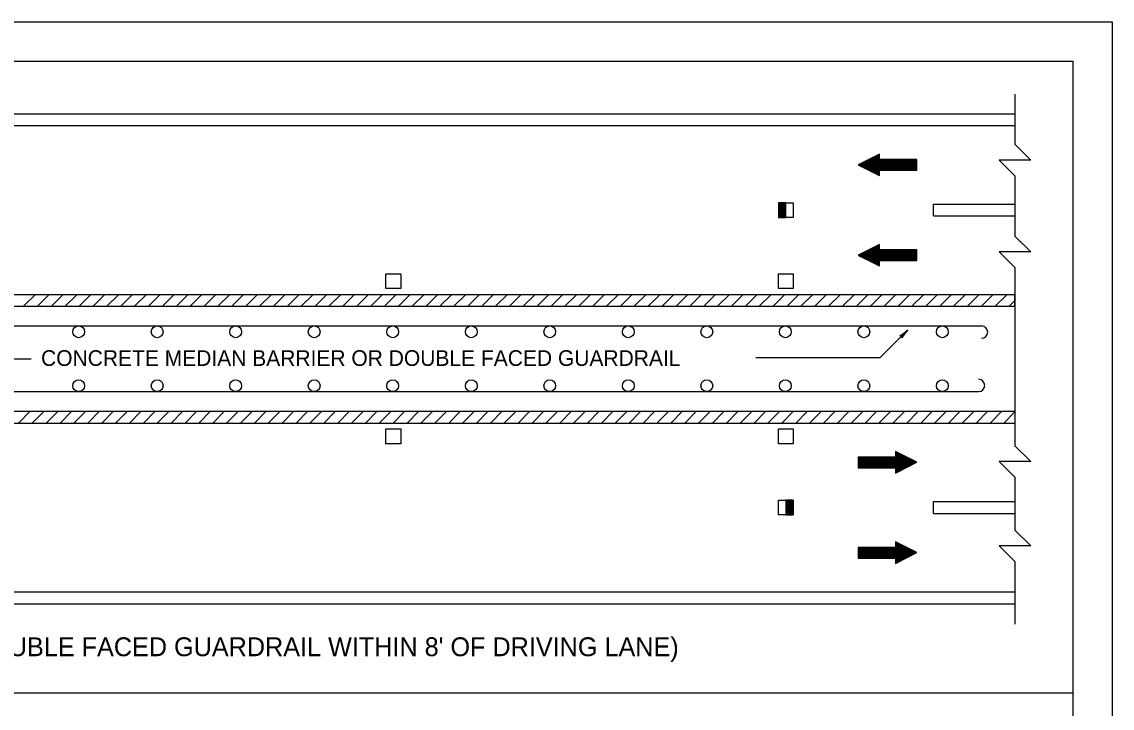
# Model space of a CAD drawing. Extents: x 1000 to 1036.3, y 1000 to 1022.
# Drawn here: x 1022.11 to 1036, y 1013.26 to 1022 of the extents above; entities that cross this region are included whole.
import ezdxf

# ---------------------------------------------------------------- set-up
doc = ezdxf.new("R2010")
doc.units = 0
for name, color, linetype in [('Level 1', 7, 'Continuous'), ('Level 10', 7, 'Continuous'), ('Level 25', 7, 'Continuous')]:
    doc.layers.add(name, color=color, linetype=linetype)

msp = doc.modelspace()

# ---------------------------------------------------------------- linework, layer by layer
at = {"layer": 'Level 1'}
for p, q in [((1031.845, 1019.698), (1031.751, 1019.698)), ((1031.751, 1019.698), (1031.751, 1019.51)), ((1031.755, 1019.51), (1031.755, 1019.698)), ((1031.76, 1019.51), (1031.76, 1019.698)), ((1031.765, 1019.51), (1031.765, 1019.698)), ((1031.77, 1019.51), (1031.77, 1019.698)), ((1031.775, 1019.51), (1031.775, 1019.698)), ((1031.78, 1019.51), (1031.78, 1019.698)), ((1031.785, 1019.51), (1031.785, 1019.698)), ((1031.79, 1019.51), (1031.79, 1019.698)), ((1031.795, 1019.51), (1031.795, 1019.698)), ((1031.8, 1019.51), (1031.8, 1019.698)), ((1031.805, 1019.51), (1031.805, 1019.698)), ((1031.81, 1019.51), (1031.81, 1019.698)), ((1031.815, 1019.51), (1031.815, 1019.698)), ((1031.82, 1019.51), (1031.82, 1019.698)), ((1031.825, 1019.51), (1031.825, 1019.698)), ((1031.83, 1019.51), (1031.83, 1019.698)), ((1031.835, 1019.51), (1031.835, 1019.698)), ((1031.84, 1019.51), (1031.84, 1019.698)), ((1031.845, 1019.698), (1031.939, 1019.698)), ((1031.845, 1019.51), (1031.845, 1019.698)), ((1031.939, 1019.698), (1031.939, 1019.51)), ((1033.725, 1019.529), (1033.725, 1019.679)), ((1031.751, 1019.51), (1031.845, 1019.51)), ((1031.939, 1019.51), (1031.845, 1019.51)), ((1022.136, 1018.379), (1022.286, 1018.529)), ((1022.313, 1018.379), (1022.463, 1018.529)), ((1022.49, 1018.379), (1022.64, 1018.529)), ((1022.667, 1018.379), (1022.817, 1018.529)), ((1022.843, 1018.379), (1022.993, 1018.529)), ((1023.02, 1018.379), (1023.17, 1018.529)), ((1023.197, 1018.379), (1023.347, 1018.529)), ((1023.374, 1018.379), (1023.524, 1018.529)), ((1023.55, 1018.379), (1023.7, 1018.529)), ((1023.727, 1018.379), (1023.877, 1018.529)), ((1023.904, 1018.379), (1024.054, 1018.529)), ((1024.081, 1018.379), (1024.231, 1018.529)), ((1024.257, 1018.379), (1024.407, 1018.529)), ((1024.434, 1018.379), (1024.584, 1018.529)), ((1024.611, 1018.379), (1024.761, 1018.529)), ((1024.788, 1018.379), (1024.938, 1018.529)), ((1024.965, 1018.379), (1025.115, 1018.529)), ((1025.141, 1018.379), (1025.291, 1018.529)), ((1025.318, 1018.379), (1025.468, 1018.529)), ((1025.495, 1018.379), (1025.645, 1018.529)), ((1025.672, 1018.379), (1025.822, 1018.529)), ((1025.848, 1018.379), (1025.998, 1018.529)), ((1026.025, 1018.379), (1026.175, 1018.529)), ((1026.202, 1018.379), (1026.352, 1018.529)), ((1026.379, 1018.379), (1026.529, 1018.529)), ((1026.556, 1018.379), (1026.706, 1018.529)), ((1026.732, 1018.379), (1026.882, 1018.529)), ((1026.909, 1018.379), (1027.059, 1018.529)), ((1027.086, 1018.379), (1027.236, 1018.529)), ((1027.263, 1018.379), (1027.413, 1018.529)), ((1027.439, 1018.379), (1027.589, 1018.529)), ((1027.616, 1018.379), (1027.766, 1018.529)), ((1027.793, 1018.379), (1027.943, 1018.529)), ((1027.97, 1018.379), (1028.12, 1018.529)), ((1028.147, 1018.379), (1028.297, 1018.529)), ((1028.323, 1018.379), (1028.473, 1018.529)), ((1028.5, 1018.379), (1028.65, 1018.529)), ((1028.677, 1018.379), (1028.827, 1018.529)), ((1028.854, 1018.379), (1029.004, 1018.529)), ((1029.03, 1018.379), (1029.18, 1018.529)), ((1029.207, 1018.379), (1029.357, 1018.529)), ((1029.384, 1018.379), (1029.534, 1018.529)), ((1029.561, 1018.379), (1029.711, 1018.529)), ((1029.738, 1018.379), (1029.888, 1018.529)), ((1029.914, 1018.379), (1030.064, 1018.529)), ((1030.091, 1018.379), (1030.241, 1018.529)), ((1030.268, 1018.379), (1030.418, 1018.529)), ((1030.445, 1018.379), (1030.595, 1018.529)), ((1030.621, 1018.379), (1030.771, 1018.529)), ((1030.798, 1018.379), (1030.948, 1018.529)), ((1030.975, 1018.379), (1031.125, 1018.529)), ((1031.152, 1018.379), (1031.302, 1018.529)), ((1031.329, 1018.379), (1031.479, 1018.529)), ((1031.505, 1018.379), (1031.655, 1018.529)), ((1031.682, 1018.379), (1031.832, 1018.529)), ((1031.859, 1018.379), (1032.009, 1018.529)), ((1032.036, 1018.379), (1032.186, 1018.529)), ((1032.212, 1018.379), (1032.362, 1018.529)), ((1032.389, 1018.379), (1032.539, 1018.529)), ((1032.566, 1018.379), (1032.716, 1018.529)), ((1032.743, 1018.379), (1032.893, 1018.529)), ((1032.92, 1018.379), (1033.07, 1018.529)), ((1033.096, 1018.379), (1033.246, 1018.529)), ((1033.273, 1018.379), (1033.423, 1018.529)), ((1033.45, 1018.379), (1033.6, 1018.529)), ((1033.627, 1018.379), (1033.777, 1018.529)), ((1033.803, 1018.379), (1033.953, 1018.529)), ((1033.98, 1018.379), (1034.13, 1018.529)), ((1034.157, 1018.379), (1034.307, 1018.529)), ((1034.334, 1018.379), (1034.484, 1018.529)), ((1034.511, 1018.379), (1034.661, 1018.529)), ((1034.762, 1018.379), (1034.762, 1018.529)), ((1034.687, 1018.379), (1034.762, 1018.454)), ((1022.07, 1016.893), (1022.22, 1017.043)), ((1022.247, 1016.893), (1022.397, 1017.043)), ((1022.424, 1016.893), (1022.574, 1017.043)), ((1022.601, 1016.893), (1022.751, 1017.043)), ((1022.777, 1016.893), (1022.927, 1017.043)), ((1022.954, 1016.893), (1023.104, 1017.043)), ((1023.131, 1016.893), (1023.281, 1017.043)), ((1023.308, 1016.893), (1023.458, 1017.043)), ((1023.484, 1016.893), (1023.634, 1017.043)), ((1023.661, 1016.893), (1023.811, 1017.043)), ((1023.838, 1016.893), (1023.988, 1017.043)), ((1024.015, 1016.893), (1024.165, 1017.043)), ((1024.192, 1016.893), (1024.342, 1017.043)), ((1024.368, 1016.893), (1024.518, 1017.043)), ((1024.545, 1016.893), (1024.695, 1017.043)), ((1024.722, 1016.893), (1024.872, 1017.043)), ((1024.899, 1016.893), (1025.049, 1017.043)), ((1025.075, 1016.893), (1025.225, 1017.043)), ((1025.252, 1016.893), (1025.402, 1017.043)), ((1025.429, 1016.893), (1025.579, 1017.043)), ((1025.606, 1016.893), (1025.756, 1017.043)), ((1025.783, 1016.893), (1025.933, 1017.043)), ((1025.959, 1016.893), (1026.109, 1017.043)), ((1026.136, 1016.893), (1026.286, 1017.043)), ((1026.313, 1016.893), (1026.463, 1017.043)), ((1026.49, 1016.893), (1026.64, 1017.043)), ((1026.666, 1016.893), (1026.816, 1017.043)), ((1026.843, 1016.893), (1026.993, 1017.043)), ((1027.02, 1016.893), (1027.17, 1017.043)), ((1027.197, 1016.893), (1027.347, 1017.043)), ((1027.374, 1016.893), (1027.524, 1017.043)), ((1027.55, 1016.893), (1027.7, 1017.043)), ((1027.727, 1016.893), (1027.877, 1017.043)), ((1027.904, 1016.893), (1028.054, 1017.043)), ((1028.081, 1016.893), (1028.231, 1017.043)), ((1028.257, 1016.893), (1028.407, 1017.043)), ((1028.434, 1016.893), (1028.584, 1017.043)), ((1028.611, 1016.893), (1028.761, 1017.043)), ((1028.788, 1016.893), (1028.938, 1017.043)), ((1028.965, 1016.893), (1029.115, 1017.043)), ((1029.141, 1016.893), (1029.291, 1017.043)), ((1029.318, 1016.893), (1029.468, 1017.043)), ((1029.495, 1016.893), (1029.645, 1017.043)), ((1029.672, 1016.893), (1029.822, 1017.043)), ((1029.848, 1016.893), (1029.998, 1017.043)), ((1030.025, 1016.893), (1030.175, 1017.043)), ((1030.202, 1016.893), (1030.352, 1017.043)), ((1030.379, 1016.893), (1030.529, 1017.043)), ((1030.556, 1016.893), (1030.706, 1017.043)), ((1030.732, 1016.893), (1030.882, 1017.043)), ((1030.909, 1016.893), (1031.059, 1017.043)), ((1031.086, 1016.893), (1031.236, 1017.043)), ((1031.263, 1016.893), (1031.413, 1017.043)), ((1031.439, 1016.893), (1031.589, 1017.043)), ((1031.616, 1016.893), (1031.766, 1017.043)), ((1031.793, 1016.893), (1031.943, 1017.043)), ((1031.97, 1016.893), (1032.12, 1017.043)), ((1032.147, 1016.893), (1032.297, 1017.043)), ((1032.323, 1016.893), (1032.473, 1017.043)), ((1032.5, 1016.893), (1032.65, 1017.043)), ((1032.677, 1016.893), (1032.827, 1017.043)), ((1032.854, 1016.893), (1033.004, 1017.043)), ((1033.03, 1016.893), (1033.18, 1017.043)), ((1033.207, 1016.893), (1033.357, 1017.043)), ((1033.384, 1016.893), (1033.534, 1017.043)), ((1033.561, 1016.893), (1033.711, 1017.043)), ((1033.738, 1016.893), (1033.888, 1017.043)), ((1033.914, 1016.893), (1034.064, 1017.043)), ((1034.091, 1016.893), (1034.241, 1017.043)), ((1034.268, 1016.893), (1034.418, 1017.043)), ((1034.445, 1016.893), (1034.595, 1017.043)), ((1034.621, 1016.893), (1034.762, 1017.034)), ((1031.751, 1015.724), (1031.751, 1015.912)), ((1031.751, 1015.912), (1031.845, 1015.912)), ((1031.939, 1015.912), (1031.845, 1015.912)), ((1031.845, 1015.912), (1031.845, 1015.724)), ((1031.85, 1015.912), (1031.85, 1015.724)), ((1031.855, 1015.912), (1031.855, 1015.724)), ((1031.86, 1015.912), (1031.86, 1015.724)), ((1031.865, 1015.912), (1031.865, 1015.724)), ((1031.87, 1015.912), (1031.87, 1015.724)), ((1031.875, 1015.912), (1031.875, 1015.724)), ((1031.88, 1015.912), (1031.88, 1015.724)), ((1031.885, 1015.912), (1031.885, 1015.724)), ((1031.89, 1015.912), (1031.89, 1015.724)), ((1031.895, 1015.912), (1031.895, 1015.724)), ((1031.9, 1015.912), (1031.9, 1015.724)), ((1031.905, 1015.912), (1031.905, 1015.724)), ((1031.91, 1015.912), (1031.91, 1015.724)), ((1031.915, 1015.912), (1031.915, 1015.724)), ((1031.92, 1015.912), (1031.92, 1015.724)), ((1031.925, 1015.912), (1031.925, 1015.724)), ((1031.93, 1015.912), (1031.93, 1015.724)), ((1031.935, 1015.912), (1031.935, 1015.724)), ((1031.939, 1015.724), (1031.939, 1015.912)), ((1033.725, 1015.743), (1033.725, 1015.893)), ((1031.845, 1015.724), (1031.751, 1015.724)), ((1031.845, 1015.724), (1031.939, 1015.724)), ((1007, 1013.458), (1035.5, 1013.458))]:
    msp.add_line(p, q, dxfattribs=at)
for points in [[(1034.762, 1021.079), (1034.762, 1020.441), (1034.962, 1020.241), (1034.562, 1020.241), (1034.762, 1020.041), (1034.762, 1019.273), (1034.962, 1019.073), (1034.562, 1019.073), (1034.762, 1018.873), (1034.762, 1016.604), (1034.962, 1016.404), (1034.562, 1016.404), (1034.762, 1016.204), (1034.762, 1015.529), (1034.962, 1015.329), (1034.562, 1015.329), (1034.762, 1015.129), (1034.762, 1014.584), (1034.762, 1014.334)], [(1007.762, 1020.829), (1034.762, 1020.829)], [(1007.762, 1020.679), (1034.762, 1020.679)], [(1032.975, 1020.284), (1033.036, 1020.284)], [(1032.988, 1020.291), (1033.036, 1020.291)], [(1033.002, 1020.298), (1033.036, 1020.298)], [(1033.016, 1020.305), (1033.036, 1020.305)], [(1033.029, 1020.311), (1033.036, 1020.311)], [(1032.769, 1020.176), (1033.512, 1020.176)], [(1032.771, 1020.182), (1033.512, 1020.182)], [(1032.783, 1020.169), (1033.512, 1020.169)], [(1032.783, 1020.169), (1033.512, 1020.169)], [(1032.785, 1020.189), (1033.512, 1020.189)], [(1032.796, 1020.162), (1033.512, 1020.162)], [(1032.799, 1020.196), (1033.512, 1020.196)], [(1032.81, 1020.155), (1033.512, 1020.155)], [(1032.812, 1020.203), (1033.512, 1020.203)], [(1032.824, 1020.148), (1033.512, 1020.148)], [(1032.826, 1020.209), (1033.512, 1020.209)], [(1032.839, 1020.216), (1033.512, 1020.216)], [(1032.853, 1020.223), (1033.512, 1020.223)], [(1032.867, 1020.23), (1033.512, 1020.23)], [(1032.88, 1020.237), (1033.512, 1020.237)], [(1032.894, 1020.244), (1033.512, 1020.244)], [(1032.907, 1020.25), (1033.036, 1020.25)], [(1032.921, 1020.257), (1033.036, 1020.257)], [(1032.921, 1020.257), (1033.036, 1020.257)], [(1032.934, 1020.264), (1033.036, 1020.264)], [(1032.948, 1020.271), (1033.036, 1020.271)], [(1032.961, 1020.278), (1033.036, 1020.278)], [(1032.838, 1020.141), (1033.512, 1020.141)], [(1032.851, 1020.135), (1033.512, 1020.135)], [(1032.865, 1020.128), (1033.512, 1020.128)], [(1032.879, 1020.121), (1033.512, 1020.121)], [(1032.892, 1020.114), (1033.512, 1020.114)], [(1032.899, 1020.111), (1033.512, 1020.111)], [(1032.913, 1020.104), (1033.036, 1020.104)], [(1032.926, 1020.097), (1033.036, 1020.097)], [(1032.94, 1020.09), (1033.036, 1020.09)], [(1032.954, 1020.084), (1033.036, 1020.084)], [(1032.967, 1020.077), (1033.036, 1020.077)], [(1032.981, 1020.07), (1033.036, 1020.07)], [(1032.995, 1020.063), (1033.036, 1020.063)], [(1033.008, 1020.056), (1033.036, 1020.056)], [(1033.022, 1020.05), (1033.036, 1020.05)], [(1033.035, 1020.043), (1033.036, 1020.043)], [(1033.725, 1019.679), (1034.762, 1019.679)], [(1033.725, 1019.529), (1034.762, 1019.529)], [(1032.771, 1019.032), (1033.512, 1019.032)], [(1032.785, 1019.039), (1033.512, 1019.039)], [(1032.799, 1019.046), (1033.512, 1019.046)], [(1032.812, 1019.053), (1033.512, 1019.053)], [(1032.826, 1019.059), (1033.512, 1019.059)], [(1032.839, 1019.066), (1033.512, 1019.066)], [(1032.853, 1019.073), (1033.512, 1019.073)], [(1032.867, 1019.08), (1033.512, 1019.08)], [(1032.88, 1019.087), (1033.512, 1019.087)], [(1032.894, 1019.094), (1033.512, 1019.094)], [(1032.907, 1019.1), (1033.036, 1019.1)], [(1032.921, 1019.107), (1033.036, 1019.107)], [(1032.921, 1019.107), (1033.036, 1019.107)], [(1032.934, 1019.114), (1033.036, 1019.114)], [(1032.948, 1019.121), (1033.036, 1019.121)], [(1032.961, 1019.128), (1033.036, 1019.128)], [(1032.975, 1019.134), (1033.036, 1019.134)], [(1032.988, 1019.141), (1033.036, 1019.141)], [(1033.002, 1019.148), (1033.036, 1019.148)], [(1033.016, 1019.155), (1033.036, 1019.155)], [(1033.029, 1019.161), (1033.036, 1019.161)], [(1032.769, 1019.026), (1033.512, 1019.026)], [(1032.783, 1019.019), (1033.512, 1019.019)], [(1032.783, 1019.019), (1033.512, 1019.019)], [(1032.796, 1019.012), (1033.512, 1019.012)], [(1032.81, 1019.005), (1033.512, 1019.005)], [(1032.824, 1018.998), (1033.512, 1018.998)], [(1032.838, 1018.991), (1033.512, 1018.991)], [(1032.851, 1018.985), (1033.512, 1018.985)], [(1032.865, 1018.978), (1033.512, 1018.978)], [(1032.879, 1018.971), (1033.512, 1018.971)], [(1032.892, 1018.964), (1033.512, 1018.964)], [(1032.899, 1018.961), (1033.512, 1018.961)], [(1032.913, 1018.954), (1033.036, 1018.954)], [(1032.926, 1018.947), (1033.036, 1018.947)], [(1032.94, 1018.94), (1033.036, 1018.94)], [(1032.954, 1018.934), (1033.036, 1018.934)], [(1032.967, 1018.927), (1033.036, 1018.927)], [(1032.981, 1018.92), (1033.036, 1018.92)], [(1032.995, 1018.913), (1033.036, 1018.913)], [(1033.008, 1018.906), (1033.036, 1018.906)], [(1033.022, 1018.9), (1033.036, 1018.9)], [(1033.035, 1018.893), (1033.036, 1018.893)], [(1007.762, 1018.529), (1034.762, 1018.529)], [(1007.762, 1018.379), (1034.762, 1018.379)], [(1007.762, 1018.129), (1034.337, 1018.129)], [(1031.46, 1017.726), (1033.045, 1017.726), (1033.397, 1018.078)], [(1022.231, 1017.708), (1021.676, 1017.708), (1021.25, 1017.356)], [(1007.762, 1017.293), (1034.3, 1017.293)], [(1007.762, 1017.043), (1034.762, 1017.043)], [(1007.762, 1016.893), (1034.762, 1016.893)], [(1033.377, 1016.46), (1032.764, 1016.46)], [(1033.383, 1016.457), (1032.764, 1016.457)], [(1033.397, 1016.45), (1032.764, 1016.45)], [(1033.411, 1016.443), (1032.764, 1016.443)], [(1033.424, 1016.437), (1032.764, 1016.437)], [(1033.438, 1016.43), (1032.764, 1016.43)], [(1033.452, 1016.423), (1032.764, 1016.423)], [(1033.465, 1016.416), (1032.764, 1016.416)], [(1033.479, 1016.409), (1032.764, 1016.409)], [(1033.493, 1016.402), (1032.764, 1016.402)], [(1033.493, 1016.402), (1032.764, 1016.402)], [(1033.506, 1016.396), (1032.764, 1016.396)], [(1033.24, 1016.528), (1033.24, 1016.528)], [(1033.254, 1016.521), (1033.24, 1016.521)], [(1033.267, 1016.515), (1033.24, 1016.515)], [(1033.281, 1016.508), (1033.24, 1016.508)], [(1033.295, 1016.501), (1033.24, 1016.501)], [(1033.308, 1016.494), (1033.24, 1016.494)], [(1033.322, 1016.488), (1033.24, 1016.488)], [(1033.336, 1016.481), (1033.24, 1016.481)], [(1033.349, 1016.474), (1033.24, 1016.474)], [(1033.363, 1016.467), (1033.24, 1016.467)], [(1033.504, 1016.389), (1032.764, 1016.389)], [(1033.49, 1016.382), (1032.764, 1016.382)], [(1033.477, 1016.375), (1032.764, 1016.375)], [(1033.463, 1016.368), (1032.764, 1016.368)], [(1033.45, 1016.362), (1032.764, 1016.362)], [(1033.436, 1016.355), (1032.764, 1016.355)], [(1033.423, 1016.348), (1032.764, 1016.348)], [(1033.409, 1016.341), (1032.764, 1016.341)], [(1033.396, 1016.335), (1032.764, 1016.335)], [(1033.382, 1016.328), (1032.764, 1016.328)], [(1033.368, 1016.321), (1033.24, 1016.321)], [(1033.355, 1016.314), (1033.24, 1016.314)], [(1033.355, 1016.314), (1033.24, 1016.314)], [(1033.341, 1016.307), (1033.24, 1016.307)], [(1033.328, 1016.3), (1033.24, 1016.3)], [(1033.314, 1016.294), (1033.24, 1016.294)], [(1033.301, 1016.287), (1033.24, 1016.287)], [(1033.287, 1016.28), (1033.24, 1016.28)], [(1033.274, 1016.273), (1033.24, 1016.273)], [(1033.26, 1016.266), (1033.24, 1016.266)], [(1033.246, 1016.26), (1033.24, 1016.26)], [(1033.725, 1015.893), (1034.762, 1015.893)], [(1033.725, 1015.743), (1034.762, 1015.743)], [(1033.377, 1015.31), (1032.764, 1015.31)], [(1033.383, 1015.307), (1032.764, 1015.307)], [(1033.397, 1015.3), (1032.764, 1015.3)], [(1033.411, 1015.293), (1032.764, 1015.293)], [(1033.424, 1015.287), (1032.764, 1015.287)], [(1033.24, 1015.378), (1033.24, 1015.378)], [(1033.254, 1015.371), (1033.24, 1015.371)], [(1033.267, 1015.365), (1033.24, 1015.365)], [(1033.281, 1015.358), (1033.24, 1015.358)], [(1033.295, 1015.351), (1033.24, 1015.351)], [(1033.308, 1015.344), (1033.24, 1015.344)], [(1033.322, 1015.338), (1033.24, 1015.338)], [(1033.336, 1015.331), (1033.24, 1015.331)], [(1033.349, 1015.324), (1033.24, 1015.324)], [(1033.363, 1015.317), (1033.24, 1015.317)], [(1033.438, 1015.28), (1032.764, 1015.28)], [(1033.452, 1015.273), (1032.764, 1015.273)], [(1033.465, 1015.266), (1032.764, 1015.266)], [(1033.479, 1015.259), (1032.764, 1015.259)], [(1033.493, 1015.252), (1032.764, 1015.252)], [(1033.493, 1015.252), (1032.764, 1015.252)], [(1033.506, 1015.246), (1032.764, 1015.246)], [(1033.504, 1015.239), (1032.764, 1015.239)], [(1033.49, 1015.232), (1032.764, 1015.232)], [(1033.477, 1015.225), (1032.764, 1015.225)], [(1033.463, 1015.218), (1032.764, 1015.218)], [(1033.45, 1015.212), (1032.764, 1015.212)], [(1033.436, 1015.205), (1032.764, 1015.205)], [(1033.423, 1015.198), (1032.764, 1015.198)], [(1033.409, 1015.191), (1032.764, 1015.191)], [(1033.396, 1015.185), (1032.764, 1015.185)], [(1033.382, 1015.178), (1032.764, 1015.178)], [(1033.368, 1015.171), (1033.24, 1015.171)], [(1033.355, 1015.164), (1033.24, 1015.164)], [(1033.355, 1015.164), (1033.24, 1015.164)], [(1033.341, 1015.157), (1033.24, 1015.157)], [(1033.328, 1015.15), (1033.24, 1015.15)], [(1033.314, 1015.144), (1033.24, 1015.144)], [(1033.301, 1015.137), (1033.24, 1015.137)], [(1033.287, 1015.13), (1033.24, 1015.13)], [(1033.274, 1015.123), (1033.24, 1015.123)], [(1033.26, 1015.116), (1033.24, 1015.116)], [(1033.246, 1015.11), (1033.24, 1015.11)], [(1007.762, 1014.743), (1034.762, 1014.743)], [(1007.762, 1014.593), (1034.762, 1014.593)]]:
    msp.add_lwpolyline(points, dxfattribs=at)
for points in [[(1032.764, 1020.178), (1033.036, 1020.043), (1033.036, 1020.111), (1033.512, 1020.111), (1033.512, 1020.247), (1033.036, 1020.247), (1033.036, 1020.315)], [(1032.764, 1019.028), (1033.036, 1018.893), (1033.036, 1018.961), (1033.512, 1018.961), (1033.512, 1019.097), (1033.036, 1019.097), (1033.036, 1019.165)], [(1026.751, 1018.791), (1026.939, 1018.791), (1026.939, 1018.604), (1026.751, 1018.604)], [(1031.751, 1018.791), (1031.939, 1018.791), (1031.939, 1018.604), (1031.751, 1018.604)], [(1026.751, 1016.818), (1026.939, 1016.818), (1026.939, 1016.63), (1026.751, 1016.63)], [(1031.751, 1016.818), (1031.939, 1016.818), (1031.939, 1016.63), (1031.751, 1016.63)], [(1033.512, 1016.393), (1033.24, 1016.529), (1033.24, 1016.46), (1032.764, 1016.46), (1032.764, 1016.324), (1033.24, 1016.324), (1033.24, 1016.256)], [(1033.512, 1015.243), (1033.24, 1015.379), (1033.24, 1015.31), (1032.764, 1015.31), (1032.764, 1015.174), (1033.24, 1015.174), (1033.24, 1015.106)]]:
    msp.add_lwpolyline(points, close=True, dxfattribs=at)
for centre in [(1022.837, 1018.054), (1023.837, 1018.054), (1024.837, 1018.054), (1025.837, 1018.054), (1026.837, 1018.054), (1027.837, 1018.054), (1028.837, 1018.054), (1029.837, 1018.054), (1030.837, 1018.054), (1031.837, 1018.054), (1032.837, 1018.054), (1033.837, 1018.054), (1022.837, 1017.368), (1023.837, 1017.368), (1024.837, 1017.368), (1025.837, 1017.368), (1026.837, 1017.368), (1027.837, 1017.368), (1028.837, 1017.368), (1029.837, 1017.368), (1030.837, 1017.368), (1031.837, 1017.368), (1032.837, 1017.368), (1033.837, 1017.368)]:
    msp.add_circle(centre, 0.075, dxfattribs=at)
for centre, radius, start, end in [((1033.12, 1018.354), 0.391, 296.3675, 315.0142), ((1033.673, 1017.802), 0.391, 135.0203, 153.6891), ((1033.673, 1017.802), 0.391, 135.0081, 135.0204), ((1033.292, 1017.973), 0.0312, 3.7949, 85.9116)]:
    msp.add_arc(centre, radius, start, end, dxfattribs=at)
at = {"layer": 'Level 10'}
for p, q in [((1000, 1022), (1036, 1022)), ((1036, 1022), (1036, 1000)), ((1007, 1021.5), (1035.5, 1021.5)), ((1035.5, 1021.5), (1035.5, 1000.5))]:
    msp.add_line(p, q, dxfattribs=at)
at = {"layer": 'Level 25'}
for centre in [(1034.336, 1018.05), (1034.299, 1017.372)]:
    msp.add_arc(centre, 0.0781, 270, 90, dxfattribs=at)

# ---------------------------------------------------------------- texts
at = {"layer": 'Level 1'}
for s, height, p in [('CONCRETE MEDIAN BARRIER OR DOUBLE FACED GUARDRAIL', 0.2, (1022.358, 1017.62)), ("ARRANGEMENT ''E'' (DIVIDED HIGHWAY WITH CONCRETE MEDIAN BARRIER OR DOUBLE FACED GUARDRAIL WITHIN 8' OF DRIVING LANE)", 0.24, (1008.989, 1013.925))]:
    msp.add_text(s, height=height, dxfattribs=at).set_placement(p)

doc.saveas('drawing.dxf')
